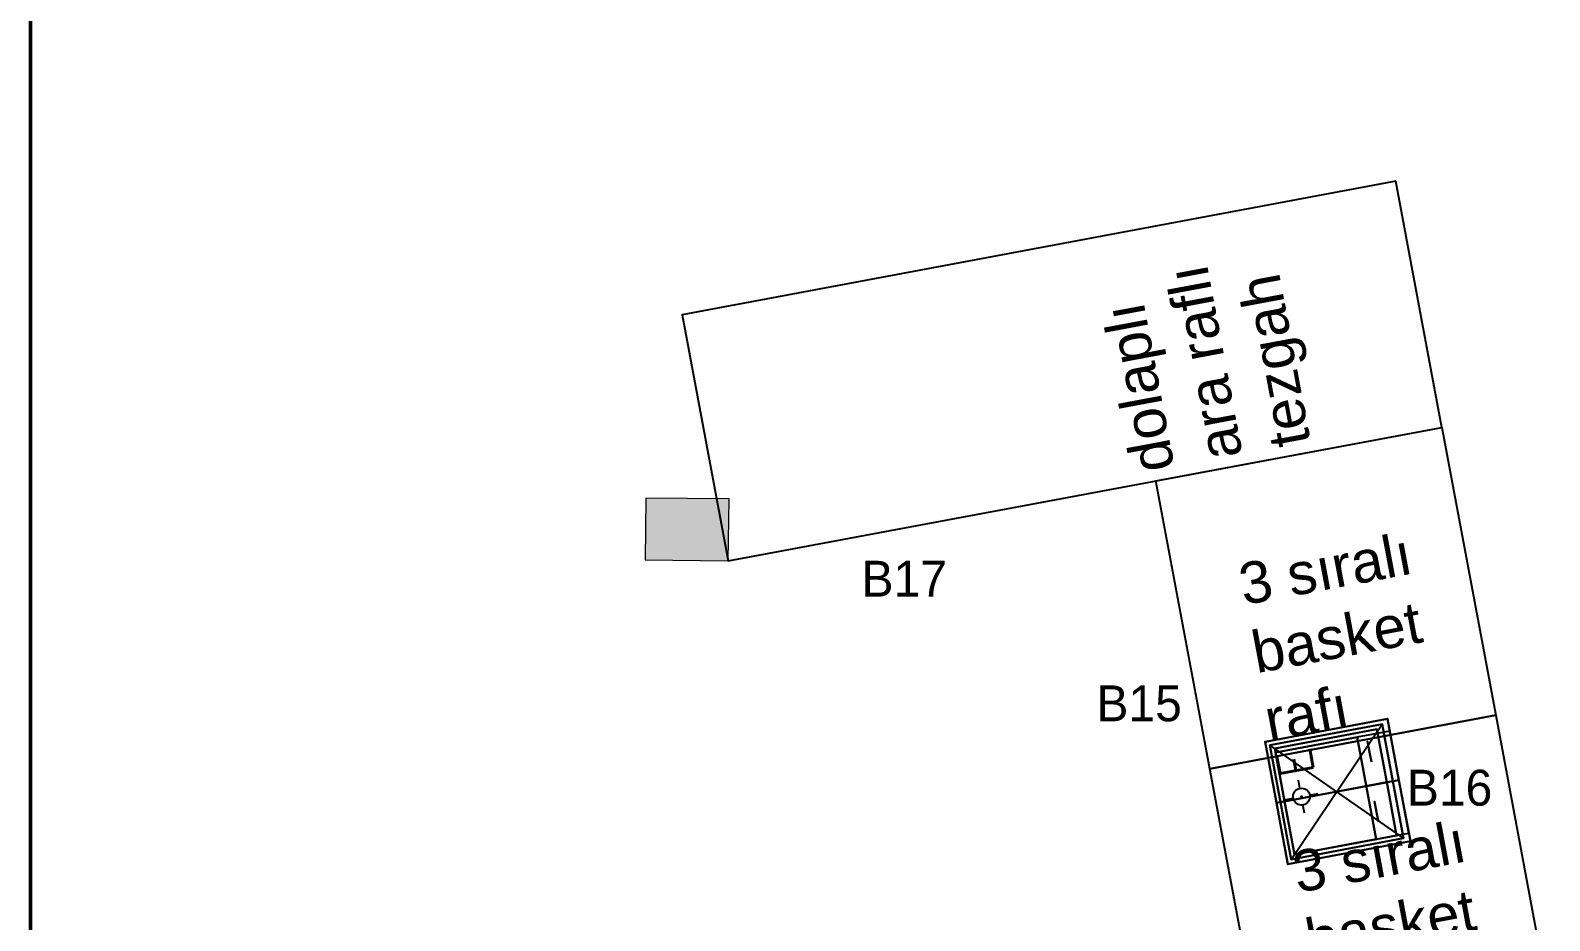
# Model space of a CAD drawing. Header units: millimetres. Extents: x 89237 to 96871, y -22823 to -19192.
# Drawn here: x 89883.7 to 90249.4, y -20723.7 to -20509.3 of the extents above; entities that cross this region are included whole.
import ezdxf
from ezdxf.enums import TextEntityAlignment as Align

# ---------------------------------------------------------------- set-up
doc = ezdxf.new("R2010")
doc.units = ezdxf.units.MM
doc.header["$LTSCALE"] = 5
for name, color, linetype in [('200-EquipBlack-3d', 250, 'Continuous'), ('200-EquipBorder-2d', 9, 'Continuous'), ('200-EquipID-2d', 7, 'Continuous'), ('200-EquipInternal-2d', 252, 'Continuous'), ('200-EquipWhite-3d', 7, 'Continuous'), ('250-ele-2d', 20, 'Continuous')]:
    doc.layers.add(name, color=color, linetype=linetype)
doc.layers.add('200-InsPoint-3D', color=3, linetype='Continuous', plot=False)
doc.layers.add('KALEM0.12', color=220, linetype='Continuous', lineweight=15)
doc.layers.add('KALEM0.45', color=32, linetype='Continuous', lineweight=50)
doc.styles.add('SIMPLEX', font='simplex')
doc.styles.add('TAKSİM', font='GOTHIC.TTF', dxfattribs={"height": 20})

# ---------------------------------------------------------------- blocks, each defined once
blk = doc.blocks.new('ECON')
at = {"layer": '250-ele-2d'}
for p, q in [((0, 40.6), (0, 20.3)), ((-40.6, 0), (-20.3, 0)), ((20.3, 0), (40.6, 0)), ((0, -20.3), (0, -40.6))]:
    blk.add_line(p, q, dxfattribs=at)
for radius in [20.3, 1]:
    blk.add_circle((0, 0), radius, dxfattribs=at)
blk.add_point((0, 0), dxfattribs=at)
at = {"layer": '250-ele-2d', "style": 'SIMPLEX', "flags": 8}
blk.add_attdef('E', (50, -40.6), '', height=81, dxfattribs=at)
blk = doc.blocks.new('LUKE2M')
at = {"layer": '200-EquipBlack-3d'}
for points, elevation in [([(20, -220), (20, -300), (150, -300), (150, -220)], 900), ([(20, -220), (20, -300), (150, -300), (150, -220)], 930), ([(150, -220), (150, -300), (270, -300), (270, -220)], 900), ([(150, -220), (150, -300), (270, -300), (270, -220)], 930)]:
    blk.add_lwpolyline(points, close=True, dxfattribs=dict(at, elevation=elevation))
for points in [[(20, -220, 960), (20, -300, 960), (150, -300, 960), (150, -220, 960)], [(60, -232.8, 1294.8), (60, -232.8, 1204.8), (80, -232.8, 1204.8), (80, -232.8, 1294.8)], [(80, -232.8, 1204.8), (110, -232.8, 1204.8), (110, -232.8, 1224.8), (80, -232.8, 1224.8)], [(150, -220, 960), (150, -300, 960), (270, -300, 960), (270, -220, 960)], [(205, -242.8, 1294.8), (205, -242.8, 1204.8), (225, -242.8, 1204.8), (225, -242.8, 1294.8)], [(225, -242.8, 1204.8), (255, -242.8, 1204.8), (255, -242.8, 1224.8), (225, -242.8, 1224.8)]]:
    blk.add_3dface(points, dxfattribs=at)
at = {"layer": '200-EquipBorder-2d'}
blk.add_lwpolyline([(0, -300), (300, -300), (300, 0), (0, 0), (0, -299.4)], dxfattribs=at)
at = {"layer": '200-EquipInternal-2d'}
for p, q in [((10, -285), (290, -10)), ((10, -10), (290, -285))]:
    blk.add_line(p, q, dxfattribs=at)
blk.add_lwpolyline([(10, -285), (10, -10), (290, -10), (290, -285)], close=True, dxfattribs=at)
at = {"layer": '200-InsPoint-3D'}
for p in [(0, 0), (300, 0), (0, -300), (300, -300)]:
    blk.add_point(p, dxfattribs=at)
at = {"layer": '250-ele-2d'}
blk.add_blockref('ECON', (154, -61.9), dxfattribs=at).add_auto_attribs({'E': 'E'})
at = {"layer": '200-InsPoint-3D', "flags": 9}
blk.add_attdef('DISTANG', (0, 0), '', height=1, dxfattribs=at)
at = {"layer": '200-EquipBlack-3d'}
mesh = blk.add_polymesh((6, 3), dxfattribs=at)
for k, corner in enumerate([(150, -300, 1330), (150, -300, 1315), (150, -300, 1315), (0, -300, 1330), (0, -300, 1315), (0, -300, 1315), (0, 0, 1330), (0, 0, 1315), (0, -300, 1315), (150, 0, 1330), (150, 0, 1315), (150, -300, 1315), (150, 0, 1330), (150, 0, 1330), (150, -300, 1330), (0, 0, 1330), (0, 0, 1330), (0, -300, 1330)]):
    mesh.set_mesh_vertex(divmod(k, 3), corner)
mesh = blk.add_polymesh((6, 3), dxfattribs=at)
for k, corner in enumerate([(150, -300, 1330), (150, -300, 1315), (150, -300, 1315), (300, -300, 1330), (300, -300, 1315), (300, -300, 1315), (300, 0, 1330), (300, 0, 1315), (300, -300, 1315), (150, 0, 1330), (150, 0, 1315), (150, -300, 1315), (150, 0, 1330), (150, 0, 1330), (150, -300, 1330), (300, 0, 1330), (300, 0, 1330), (300, -300, 1330)]):
    mesh.set_mesh_vertex(divmod(k, 3), corner)
mesh = blk.add_polymesh((6, 3), dxfattribs=at)
for k, corner in enumerate([(150, -285, 1345), (150, -285, 1330), (150, -285, 1330), (10, -285, 1345), (10, -285, 1330), (10, -285, 1330), (10, -10, 1345), (10, -10, 1330), (10, -285, 1330), (150, -10, 1345), (150, -10, 1330), (150, -285, 1330), (150, -10, 1345), (150, -10, 1345), (150, -285, 1345), (10, -10, 1345), (10, -10, 1345), (10, -285, 1345)]):
    mesh.set_mesh_vertex(divmod(k, 3), corner)
mesh = blk.add_polymesh((6, 3), dxfattribs=at)
for k, corner in enumerate([(150, -285, 1315), (150, -285, 1300), (150, -285, 1300), (10, -285, 1315), (10, -285, 1300), (10, -285, 1300), (10, -10, 1315), (10, -10, 1300), (10, -285, 1300), (150, -10, 1315), (150, -10, 1300), (150, -285, 1300), (150, -10, 1315), (150, -10, 1315), (150, -285, 1315), (10, -10, 1315), (10, -10, 1315), (10, -285, 1315)]):
    mesh.set_mesh_vertex(divmod(k, 3), corner)
mesh = blk.add_polymesh((6, 3), dxfattribs=at)
for k, corner in enumerate([(150, -285, 1315), (150, -285, 1300), (150, -285, 1300), (290, -285, 1315), (290, -285, 1300), (290, -285, 1300), (290, -10, 1315), (290, -10, 1300), (290, -285, 1300), (150, -10, 1315), (150, -10, 1300), (150, -285, 1300), (150, -10, 1315), (150, -10, 1315), (150, -285, 1315), (290, -10, 1315), (290, -10, 1315), (290, -285, 1315)]):
    mesh.set_mesh_vertex(divmod(k, 3), corner)
mesh = blk.add_polymesh((6, 3), dxfattribs=at)
for k, corner in enumerate([(150, -285, 1345), (150, -285, 1330), (150, -285, 1330), (290, -285, 1345), (290, -285, 1330), (290, -285, 1330), (290, -10, 1345), (290, -10, 1330), (290, -285, 1330), (150, -10, 1345), (150, -10, 1330), (150, -285, 1330), (150, -10, 1345), (150, -10, 1345), (150, -285, 1345), (290, -10, 1345), (290, -10, 1345), (290, -285, 1345)]):
    mesh.set_mesh_vertex(divmod(k, 3), corner)
at = {"layer": '200-EquipWhite-3d'}
mesh = blk.add_polymesh((6, 3), dxfattribs=at)
for k, corner in enumerate([(290, -285, 1590), (290, -285, 1575), (290, -285, 1575), (10, -285, 1590), (10, -285, 1575), (10, -285, 1575), (10, -10, 1590), (10, -10, 1575), (10, -285, 1575), (290, -10, 1590), (290, -10, 1575), (290, -285, 1575), (290, -10, 1590), (290, -10, 1590), (290, -285, 1590), (10, -10, 1590), (10, -10, 1590), (10, -285, 1590)]):
    mesh.set_mesh_vertex(divmod(k, 3), corner)
mesh = blk.add_polymesh((6, 3), dxfattribs=at)
for k, corner in enumerate([(270, -220, 1300), (270, -220, 900), (270, -220, 900), (20, -220, 1300), (20, -220, 900), (20, -220, 900), (20, -20, 1300), (20, -20, 900), (20, -220, 900), (270, -20, 1300), (270, -20, 900), (270, -220, 900), (270, -20, 1300), (270, -20, 1300), (270, -220, 1300), (20, -20, 1300), (20, -20, 1300), (20, -220, 1300)]):
    mesh.set_mesh_vertex(divmod(k, 3), corner)
mesh = blk.add_polymesh((6, 3), dxfattribs=at)
for k, corner in enumerate([(150, -270, 1575), (150, -270, 1345), (150, -270, 1345), (20, -270, 1575), (20, -270, 1345), (20, -270, 1345), (20, -20, 1575), (20, -20, 1345), (20, -270, 1345), (150, -20, 1575), (150, -20, 1345), (150, -270, 1345), (150, -20, 1575), (150, -20, 1575), (150, -270, 1575), (20, -20, 1575), (20, -20, 1575), (20, -270, 1575)]):
    mesh.set_mesh_vertex(divmod(k, 3), corner)
mesh = blk.add_polymesh((6, 3), dxfattribs=at)
for k, corner in enumerate([(150, -270, 1575), (150, -270, 1345), (150, -270, 1345), (280, -270, 1575), (280, -270, 1345), (280, -270, 1345), (280, -20, 1575), (280, -20, 1345), (280, -270, 1345), (150, -20, 1575), (150, -20, 1345), (150, -270, 1345), (150, -20, 1575), (150, -20, 1575), (150, -270, 1575), (280, -20, 1575), (280, -20, 1575), (280, -270, 1575)]):
    mesh.set_mesh_vertex(divmod(k, 3), corner)

msp = doc.modelspace()

# ---------------------------------------------------------------- hatches: boundary and pattern name
at = {"true_color": 0xa0a0a0}
msp.add_hatch(color=253, dxfattribs=at).paths.add_polyline_path([(90051.7, -20637.09), (90051.92, -20622.1), (90031.92, -20621.96), (90031.7, -20636.8)])

# ---------------------------------------------------------------- linework, layer by layer
at = {"layer": '200-EquipBorder-2d'}
for points in [[(90223.49, -20604.94), (90236.46, -20674.24), (90167.65, -20687.11), (90154.68, -20617.82)], [(90236.46, -20674.24), (90249.43, -20743.53), (90180.62, -20756.41), (90167.65, -20687.11)]]:
    msp.add_lwpolyline(points, close=True, dxfattribs=at)
at = {"layer": '200-EquipID-2d'}
msp.add_lwpolyline([(90212.39, -20545.64), (90040.6, -20577.79), (90051.7, -20637.09), (90223.49, -20604.94)], close=True, dxfattribs=at)
at = {"layer": 'KALEM0.12'}
for p, q in [((90031.92, -20621.96), (90031.7, -20636.8)), ((90051.92, -20622.1), (90031.92, -20621.96)), ((90051.7, -20637.09), (90051.92, -20622.1)), ((90031.7, -20636.8), (90051.7, -20637.09))]:
    msp.add_line(p, q, dxfattribs=at)
at = {"layer": 'KALEM0.45'}
msp.add_line((89883.74, -20276.61), (89883.74, -22247.72), dxfattribs=at)

# ---------------------------------------------------------------- block references
at = {"xscale": 0.09999999999778172, "yscale": 0.09999999999778172, "zscale": 0.09999999999999432, "rotation": 100.6016301666048}
msp.add_blockref('LUKE2M', (90186.44, -20710.11, 1), dxfattribs=at)

# ---------------------------------------------------------------- texts
at = {"style": 'TAKSİM'}
for s, p in [('B17', (90094.08, -20645.69)), ('B15', (90150.63, -20675.7)), ('B16', (90225.35, -20696.01))]:
    msp.add_text(s, height=8.64, dxfattribs=at).set_placement(p, align=Align.CENTER)
at = {"char_height": 10, "width": 48.6505, "attachment_point": 1}
for s, insert, rotation in [('{\\fArial|b0|i0|c162|p34;dolaplı ara raflı tezgah}', (90149.37, -20616.54, 1), 100.6016), ('{\\fArial|b0|i0|c162|p34;3 sıralı basket rafı}', (90173.95, -20637.93, 1), 10.6016), ('{\\fArial|b0|i0|c162|p34;3 sıralı basket rafı}', (90186.92, -20707.22, 1), 10.6016)]:
    msp.add_mtext(s, dxfattribs=dict(at, insert=insert, rotation=rotation))

doc.saveas('drawing.dxf')
